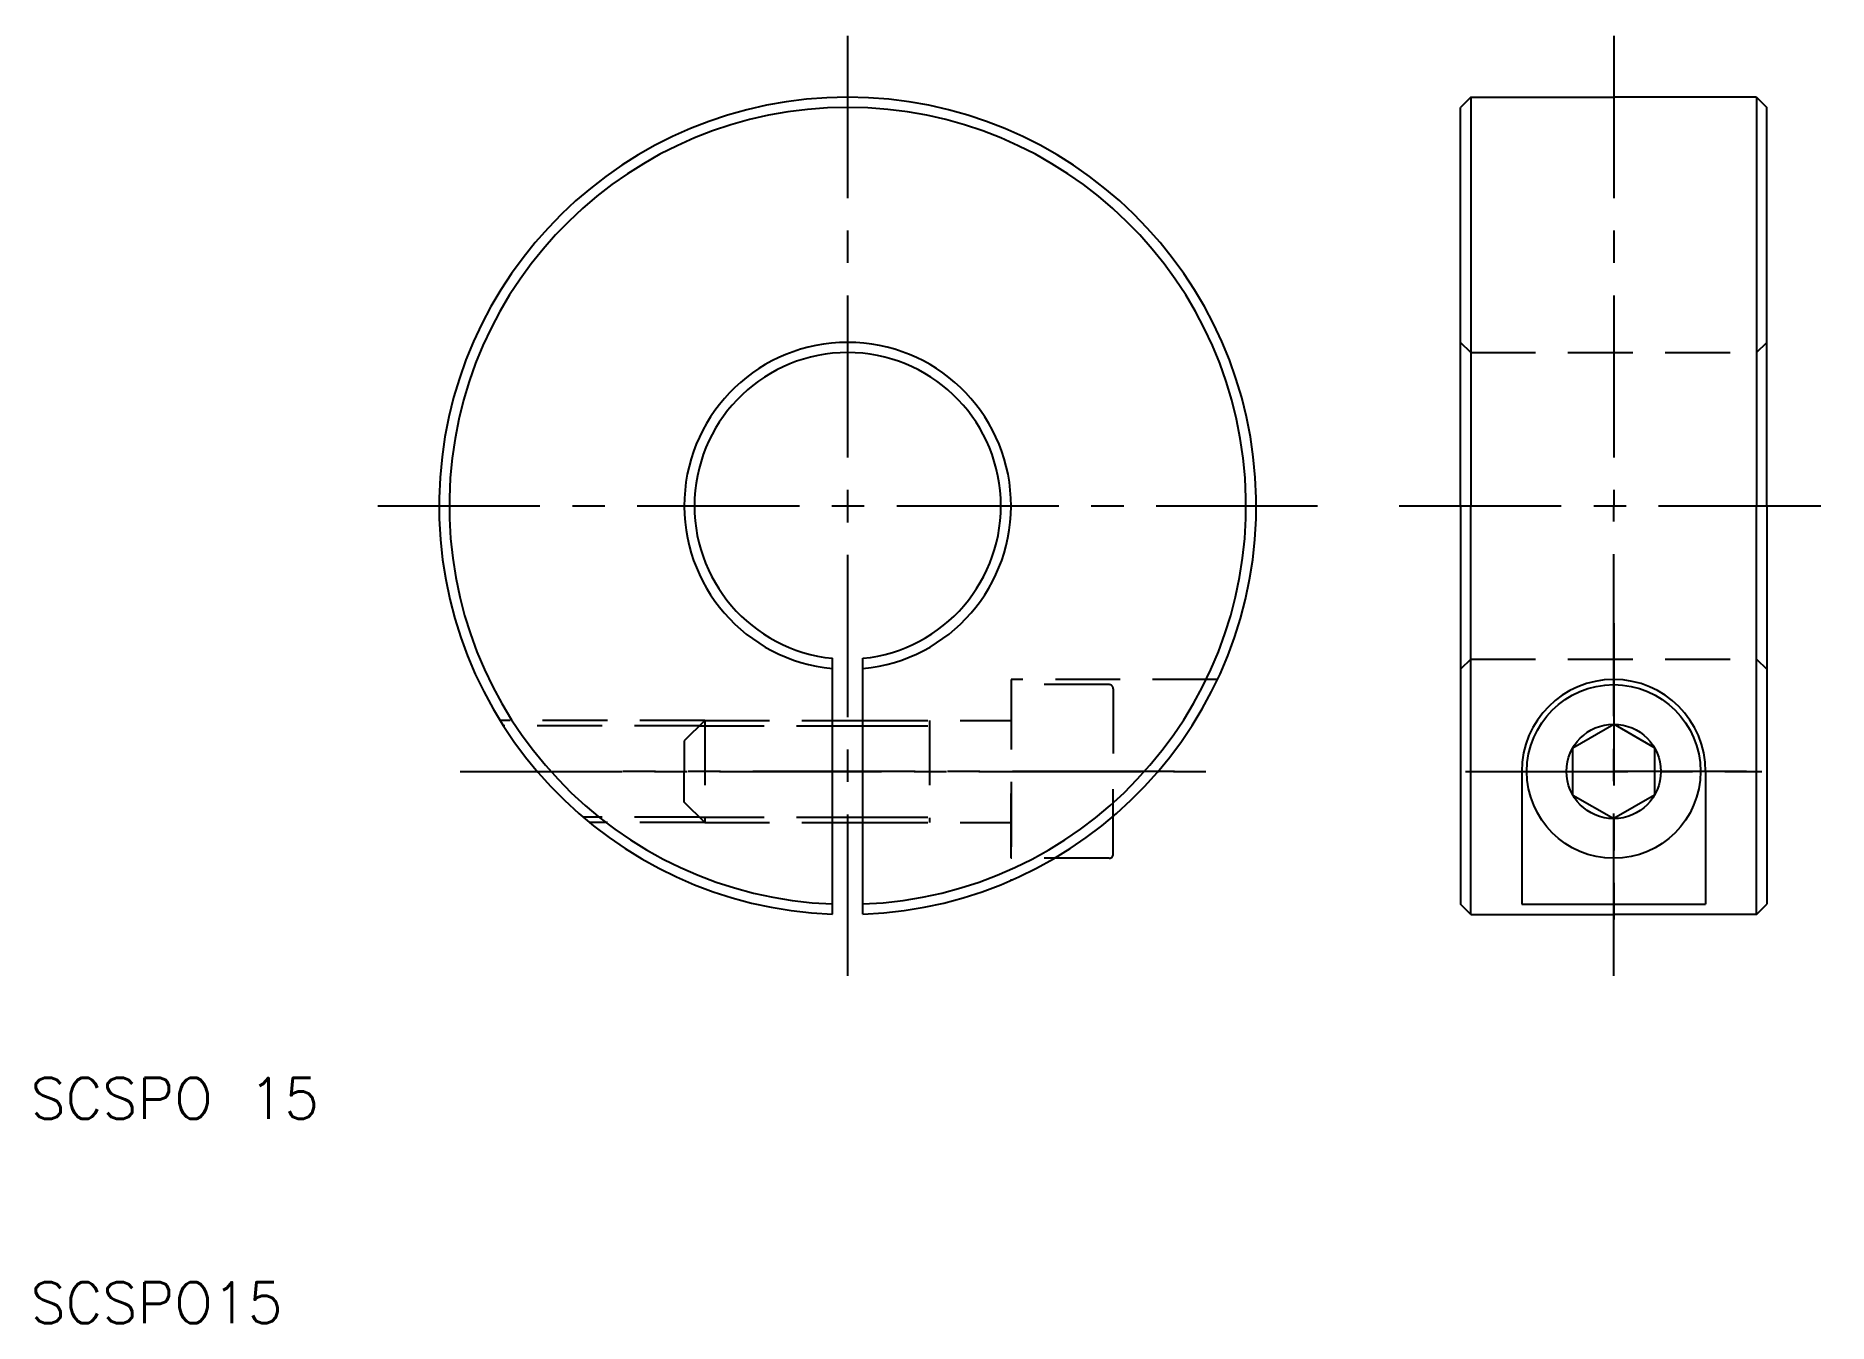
# Model space of a CAD drawing. Extents: x 10.3 to 98, y 10 to 73.
import ezdxf

# ---------------------------------------------------------------- set-up
doc = ezdxf.new("R2010")
doc.units = 0
doc.header["$LTSCALE"] = 0.25
doc.linetypes.add('CENTER', pattern=[50.8, 31.75, -6.35, 6.35, -6.35])
doc.linetypes.add('DASHED', pattern=[19.05, 12.7, -6.35])
doc.layers.get('0').update_dxf_attribs({"linetype": 'CONTINUOUS'})
doc.layers.add('CENTER', color=1, linetype='CENTER')
doc.styles.get("Standard").update_dxf_attribs({"font": 'txt.shx', "bigfont": 'extfont.shx'})

msp = doc.modelspace()

# ---------------------------------------------------------------- linework, layer by layer
for p, q in [((80.5, 70), (80, 69.5)), ((80, 50), (80, 69.5)), ((80.5, 70), (80.5, 50)), ((80.5, 70), (87.5, 70)), ((94.5, 70), (87.5, 70)), ((94.5, 70), (94.5, 50)), ((94.5, 70), (95, 69.5)), ((95, 50), (95, 69.5)), ((80, 50), (80, 30.5)), ((80.5, 30), (80.5, 50)), ((94.5, 30), (94.5, 50)), ((95, 50), (95, 30.5)), ((49.25, 30.014), (49.25, 42.538)), ((50.75, 30.014), (50.75, 42.538)), ((49.25, 39.5), (50.75, 39.5)), ((85.5, 38.155), (87.5, 39.309)), ((89.5, 38.155), (87.5, 39.309)), ((85.5, 35.845), (85.5, 38.155)), ((89.5, 38.155), (89.5, 35.845)), ((83, 37), (83, 30.5)), ((92, 37), (92, 30.5)), ((85.5, 35.845), (87.5, 34.691)), ((89.5, 35.845), (87.5, 34.691)), ((49.25, 34.5), (50.75, 34.5)), ((63, 32.95), (63, 34.801)), ((62.8, 32.75), (60.121, 32.75)), ((80.5, 30), (80, 30.5)), ((80.5, 30), (87.5, 30)), ((83, 30.5), (92, 30.5)), ((94.5, 30), (87.5, 30)), ((94.5, 30), (95, 30.5))]:
    msp.add_line(p, q)
at = {"color": 3, "linetype": 'DASHED'}
for p, q in [((80.5, 57.5), (80, 58)), ((94.5, 57.5), (95, 58)), ((80.5, 57.5), (94.5, 57.5)), ((80.5, 42.5), (80, 42)), ((80.5, 42.5), (94.5, 42.5)), ((94.5, 42.5), (95, 42)), ((68.104, 41.5), (58, 41.5)), ((58, 41.5), (58, 41.25)), ((58, 41.25), (58, 31.67)), ((62.8, 41.25), (58, 41.25)), ((63, 41.05), (63, 37)), ((43, 39.5), (32.978, 39.5)), ((43, 39.5), (42, 38.5)), ((43, 39.5), (49.25, 39.5)), ((43, 39.5), (43, 34.5)), ((50.75, 39.5), (58, 39.5)), ((54, 39.5), (54, 34.5)), ((42.74, 39.24), (33.141, 39.24)), ((42.74, 39.24), (49.25, 39.24)), ((50.75, 39.24), (54, 39.24)), ((42, 38.5), (42, 37)), ((42, 35.5), (42, 37)), ((58, 32.75), (58, 37)), ((63, 32.95), (63, 37)), ((43, 34.5), (42, 35.5)), ((42.74, 34.76), (37.048, 34.76)), ((43, 34.5), (37.361, 34.5)), ((42.74, 34.76), (49.25, 34.76)), ((43, 34.5), (49.25, 34.5)), ((50.75, 34.76), (54, 34.76)), ((50.75, 34.5), (58, 34.5)), ((62.8, 32.75), (58, 32.75))]:
    msp.add_line(p, q, dxfattribs=at)
at = {"color": 3}
for p, q in [((49.25, 39.24), (50.75, 39.24)), ((49.25, 34.76), (50.75, 34.76))]:
    msp.add_line(p, q, dxfattribs=at)
for radius in [4.25, 2.309]:
    msp.add_circle((87.5, 37), radius)
for centre, radius, start, end in [((50, 50), 20, 272.1491, 267.8509), ((50, 50), 19.5, 272.20423, 267.79577), ((50, 50), 8, 90, 264.62062), ((50, 50), 8, 275.37938, 90), ((50, 50), 7.5, 90, 264.26083), ((50, 50), 7.5, 275.73917, 90), ((87.5, 37), 4.5, 0, 180), ((62.8, 32.95), 0.2, 270, 0)]:
    msp.add_arc(centre, radius, start, end)
at = {"color": 3, "linetype": 'DASHED'}
for centre, start, end in [((62.8, 41.05), 0, 90), ((62.8, 32.95), 270, 0)]:
    msp.add_arc(centre, 0.2, start, end, dxfattribs=at)
at = {"layer": 'CENTER', "color": 1, "linetype": 'CENTER'}
for p, q in [((50, 73), (50, 27)), ((87.5, 73), (87.5, 50)), ((27, 50), (73, 50)), ((77, 50), (98, 50)), ((87.5, 27), (87.5, 50)), ((87.5, 44.25), (87.5, 29.75)), ((31.026, 37), (68.974, 37)), ((66, 37), (39, 37)), ((66, 37), (55, 37)), ((80.25, 37), (94.75, 37)), ((81, 37), (87.5, 37)), ((94, 37), (87.5, 37))]:
    msp.add_line(p, q, dxfattribs=at)

# ---------------------------------------------------------------- texts
for s, p in [('SCSPO 15', (10, 20)), ('SCSPO15', (10, 10))]:
    msp.add_text(s, height=2).set_placement(p)

doc.saveas('drawing.dxf')
